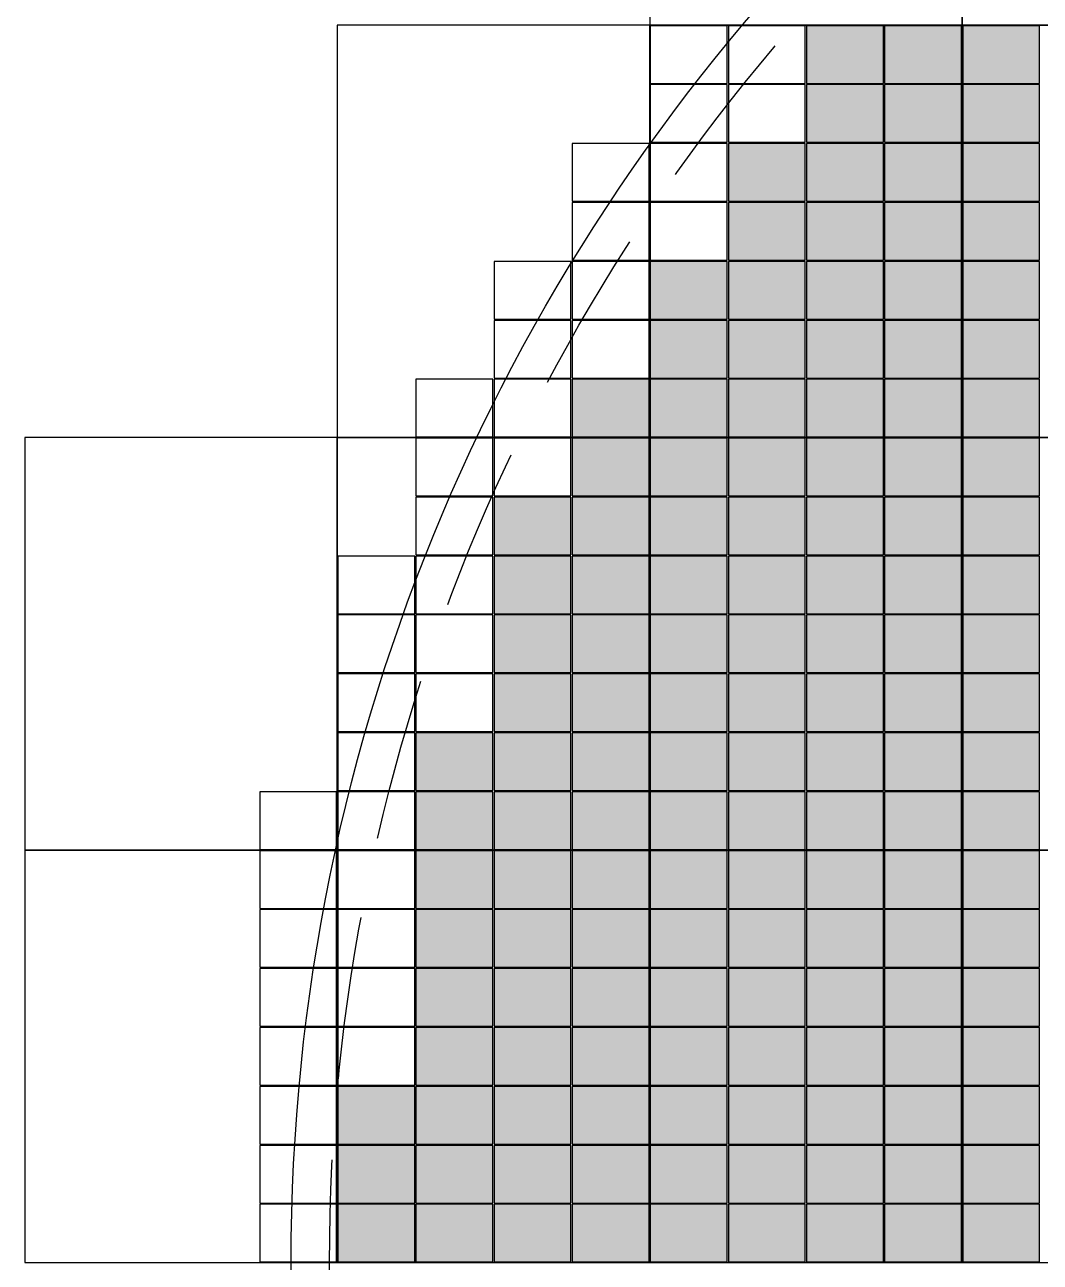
# Model space of a CAD drawing. Header units: millimetres. Extents: x -171 to 312, y -175 to 161.
# Drawn here: x -170.8 to -91.5, y 0 to 96.6 of the extents above; entities that cross this region are included whole.
import ezdxf

# ---------------------------------------------------------------- set-up
doc = ezdxf.new("R2010")
doc.units = ezdxf.units.MM
doc.linetypes.add('DASHED', pattern=[19.05, 12.7, -6.35])
for name, color, linetype, true_color in [('WAFER', 7, 'Continuous', 0xd9dee6), ('WAFER-DIE', 7, 'Continuous', 0x7ef0c8), ('WAFER-DIE-EDGE', 7, 'Continuous', 0x5d6b7a), ('WAFER-DIE-FILL', 7, 'Continuous', 0x18b58c), ('WAFER-DIE-FILL-B', 7, 'Continuous', 0x1f8fd0), ('WAFER-EXCLUSION', 7, 'DASHED', 0xf0a030), ('WAFER-FIELD', 7, 'Continuous', 0xffd166)]:
    doc.layers.add(name, color=color, linetype=linetype, true_color=true_color)

msp = doc.modelspace()

# ---------------------------------------------------------------- linework, layer by layer
at = {"layer": 'WAFER'}
msp.add_circle((0, 0), 150, dxfattribs=at)
at = {"layer": 'WAFER-DIE', "flags": 128}
for points in [[(-109.75, 92.05), (-103.75, 92.05), (-103.75, 96.55), (-109.75, 96.55)], [(-103.65, 92.05), (-97.65, 92.05), (-97.65, 96.55), (-103.65, 96.55)], [(-97.55, 92.05), (-91.55, 92.05), (-91.55, 96.55), (-97.55, 96.55)], [(-109.75, 87.45), (-103.75, 87.45), (-103.75, 91.95), (-109.75, 91.95)], [(-103.65, 87.45), (-97.65, 87.45), (-97.65, 91.95), (-103.65, 91.95)], [(-97.55, 87.45), (-91.55, 87.45), (-91.55, 91.95), (-97.55, 91.95)], [(-115.85, 82.85), (-109.85, 82.85), (-109.85, 87.35), (-115.85, 87.35)], [(-109.75, 82.85), (-103.75, 82.85), (-103.75, 87.35), (-109.75, 87.35)], [(-103.65, 82.85), (-97.65, 82.85), (-97.65, 87.35), (-103.65, 87.35)], [(-97.55, 82.85), (-91.55, 82.85), (-91.55, 87.35), (-97.55, 87.35)], [(-115.85, 78.25), (-109.85, 78.25), (-109.85, 82.75), (-115.85, 82.75)], [(-109.75, 78.25), (-103.75, 78.25), (-103.75, 82.75), (-109.75, 82.75)], [(-103.65, 78.25), (-97.65, 78.25), (-97.65, 82.75), (-103.65, 82.75)], [(-97.55, 78.25), (-91.55, 78.25), (-91.55, 82.75), (-97.55, 82.75)], [(-121.95, 73.65), (-115.95, 73.65), (-115.95, 78.15), (-121.95, 78.15)], [(-115.85, 73.65), (-109.85, 73.65), (-109.85, 78.15), (-115.85, 78.15)], [(-109.75, 73.65), (-103.75, 73.65), (-103.75, 78.15), (-109.75, 78.15)], [(-103.65, 73.65), (-97.65, 73.65), (-97.65, 78.15), (-103.65, 78.15)], [(-97.55, 73.65), (-91.55, 73.65), (-91.55, 78.15), (-97.55, 78.15)], [(-121.95, 69.05), (-115.95, 69.05), (-115.95, 73.55), (-121.95, 73.55)], [(-115.85, 69.05), (-109.85, 69.05), (-109.85, 73.55), (-115.85, 73.55)], [(-109.75, 69.05), (-103.75, 69.05), (-103.75, 73.55), (-109.75, 73.55)], [(-103.65, 69.05), (-97.65, 69.05), (-97.65, 73.55), (-103.65, 73.55)], [(-97.55, 69.05), (-91.55, 69.05), (-91.55, 73.55), (-97.55, 73.55)], [(-128.05, 64.45), (-122.05, 64.45), (-122.05, 68.95), (-128.05, 68.95)], [(-121.95, 64.45), (-115.95, 64.45), (-115.95, 68.95), (-121.95, 68.95)], [(-115.85, 64.45), (-109.85, 64.45), (-109.85, 68.95), (-115.85, 68.95)], [(-109.75, 64.45), (-103.75, 64.45), (-103.75, 68.95), (-109.75, 68.95)], [(-103.65, 64.45), (-97.65, 64.45), (-97.65, 68.95), (-103.65, 68.95)], [(-97.55, 64.45), (-91.55, 64.45), (-91.55, 68.95), (-97.55, 68.95)], [(-128.05, 59.85), (-122.05, 59.85), (-122.05, 64.35), (-128.05, 64.35)], [(-121.95, 59.85), (-115.95, 59.85), (-115.95, 64.35), (-121.95, 64.35)], [(-115.85, 59.85), (-109.85, 59.85), (-109.85, 64.35), (-115.85, 64.35)], [(-109.75, 59.85), (-103.75, 59.85), (-103.75, 64.35), (-109.75, 64.35)], [(-103.65, 59.85), (-97.65, 59.85), (-97.65, 64.35), (-103.65, 64.35)], [(-97.55, 59.85), (-91.55, 59.85), (-91.55, 64.35), (-97.55, 64.35)], [(-134.15, 55.25), (-128.15, 55.25), (-128.15, 59.75), (-134.15, 59.75)], [(-128.05, 55.25), (-122.05, 55.25), (-122.05, 59.75), (-128.05, 59.75)], [(-121.95, 55.25), (-115.95, 55.25), (-115.95, 59.75), (-121.95, 59.75)], [(-115.85, 55.25), (-109.85, 55.25), (-109.85, 59.75), (-115.85, 59.75)], [(-109.75, 55.25), (-103.75, 55.25), (-103.75, 59.75), (-109.75, 59.75)], [(-103.65, 55.25), (-97.65, 55.25), (-97.65, 59.75), (-103.65, 59.75)], [(-97.55, 55.25), (-91.55, 55.25), (-91.55, 59.75), (-97.55, 59.75)], [(-134.15, 50.65), (-128.15, 50.65), (-128.15, 55.15), (-134.15, 55.15)], [(-128.05, 50.65), (-122.05, 50.65), (-122.05, 55.15), (-128.05, 55.15)], [(-121.95, 50.65), (-115.95, 50.65), (-115.95, 55.15), (-121.95, 55.15)], [(-115.85, 50.65), (-109.85, 50.65), (-109.85, 55.15), (-115.85, 55.15)], [(-109.75, 50.65), (-103.75, 50.65), (-103.75, 55.15), (-109.75, 55.15)], [(-103.65, 50.65), (-97.65, 50.65), (-97.65, 55.15), (-103.65, 55.15)], [(-97.55, 50.65), (-91.55, 50.65), (-91.55, 55.15), (-97.55, 55.15)], [(-134.15, 46.05), (-128.15, 46.05), (-128.15, 50.55), (-134.15, 50.55)], [(-128.05, 46.05), (-122.05, 46.05), (-122.05, 50.55), (-128.05, 50.55)], [(-121.95, 46.05), (-115.95, 46.05), (-115.95, 50.55), (-121.95, 50.55)], [(-115.85, 46.05), (-109.85, 46.05), (-109.85, 50.55), (-115.85, 50.55)], [(-109.75, 46.05), (-103.75, 46.05), (-103.75, 50.55), (-109.75, 50.55)], [(-103.65, 46.05), (-97.65, 46.05), (-97.65, 50.55), (-103.65, 50.55)], [(-97.55, 46.05), (-91.55, 46.05), (-91.55, 50.55), (-97.55, 50.55)], [(-134.15, 41.45), (-128.15, 41.45), (-128.15, 45.95), (-134.15, 45.95)], [(-128.05, 41.45), (-122.05, 41.45), (-122.05, 45.95), (-128.05, 45.95)], [(-121.95, 41.45), (-115.95, 41.45), (-115.95, 45.95), (-121.95, 45.95)], [(-115.85, 41.45), (-109.85, 41.45), (-109.85, 45.95), (-115.85, 45.95)], [(-109.75, 41.45), (-103.75, 41.45), (-103.75, 45.95), (-109.75, 45.95)], [(-103.65, 41.45), (-97.65, 41.45), (-97.65, 45.95), (-103.65, 45.95)], [(-97.55, 41.45), (-91.55, 41.45), (-91.55, 45.95), (-97.55, 45.95)], [(-140.25, 36.85), (-134.25, 36.85), (-134.25, 41.35), (-140.25, 41.35)], [(-134.15, 36.85), (-128.15, 36.85), (-128.15, 41.35), (-134.15, 41.35)], [(-128.05, 36.85), (-122.05, 36.85), (-122.05, 41.35), (-128.05, 41.35)], [(-121.95, 36.85), (-115.95, 36.85), (-115.95, 41.35), (-121.95, 41.35)], [(-115.85, 36.85), (-109.85, 36.85), (-109.85, 41.35), (-115.85, 41.35)], [(-109.75, 36.85), (-103.75, 36.85), (-103.75, 41.35), (-109.75, 41.35)], [(-103.65, 36.85), (-97.65, 36.85), (-97.65, 41.35), (-103.65, 41.35)], [(-97.55, 36.85), (-91.55, 36.85), (-91.55, 41.35), (-97.55, 41.35)], [(-140.25, 32.25), (-134.25, 32.25), (-134.25, 36.75), (-140.25, 36.75)], [(-134.15, 32.25), (-128.15, 32.25), (-128.15, 36.75), (-134.15, 36.75)], [(-128.05, 32.25), (-122.05, 32.25), (-122.05, 36.75), (-128.05, 36.75)], [(-121.95, 32.25), (-115.95, 32.25), (-115.95, 36.75), (-121.95, 36.75)], [(-115.85, 32.25), (-109.85, 32.25), (-109.85, 36.75), (-115.85, 36.75)], [(-109.75, 32.25), (-103.75, 32.25), (-103.75, 36.75), (-109.75, 36.75)], [(-103.65, 32.25), (-97.65, 32.25), (-97.65, 36.75), (-103.65, 36.75)], [(-97.55, 32.25), (-91.55, 32.25), (-91.55, 36.75), (-97.55, 36.75)], [(-140.25, 27.65), (-134.25, 27.65), (-134.25, 32.15), (-140.25, 32.15)], [(-134.15, 27.65), (-128.15, 27.65), (-128.15, 32.15), (-134.15, 32.15)], [(-128.05, 27.65), (-122.05, 27.65), (-122.05, 32.15), (-128.05, 32.15)], [(-121.95, 27.65), (-115.95, 27.65), (-115.95, 32.15), (-121.95, 32.15)], [(-115.85, 27.65), (-109.85, 27.65), (-109.85, 32.15), (-115.85, 32.15)], [(-109.75, 27.65), (-103.75, 27.65), (-103.75, 32.15), (-109.75, 32.15)], [(-103.65, 27.65), (-97.65, 27.65), (-97.65, 32.15), (-103.65, 32.15)], [(-97.55, 27.65), (-91.55, 27.65), (-91.55, 32.15), (-97.55, 32.15)], [(-140.25, 23.05), (-134.25, 23.05), (-134.25, 27.55), (-140.25, 27.55)], [(-134.15, 23.05), (-128.15, 23.05), (-128.15, 27.55), (-134.15, 27.55)], [(-128.05, 23.05), (-122.05, 23.05), (-122.05, 27.55), (-128.05, 27.55)], [(-121.95, 23.05), (-115.95, 23.05), (-115.95, 27.55), (-121.95, 27.55)], [(-115.85, 23.05), (-109.85, 23.05), (-109.85, 27.55), (-115.85, 27.55)], [(-109.75, 23.05), (-103.75, 23.05), (-103.75, 27.55), (-109.75, 27.55)], [(-103.65, 23.05), (-97.65, 23.05), (-97.65, 27.55), (-103.65, 27.55)], [(-97.55, 23.05), (-91.55, 23.05), (-91.55, 27.55), (-97.55, 27.55)], [(-140.25, 18.45), (-134.25, 18.45), (-134.25, 22.95), (-140.25, 22.95)], [(-134.15, 18.45), (-128.15, 18.45), (-128.15, 22.95), (-134.15, 22.95)], [(-128.05, 18.45), (-122.05, 18.45), (-122.05, 22.95), (-128.05, 22.95)], [(-121.95, 18.45), (-115.95, 18.45), (-115.95, 22.95), (-121.95, 22.95)], [(-115.85, 18.45), (-109.85, 18.45), (-109.85, 22.95), (-115.85, 22.95)], [(-109.75, 18.45), (-103.75, 18.45), (-103.75, 22.95), (-109.75, 22.95)], [(-103.65, 18.45), (-97.65, 18.45), (-97.65, 22.95), (-103.65, 22.95)], [(-97.55, 18.45), (-91.55, 18.45), (-91.55, 22.95), (-97.55, 22.95)], [(-140.25, 13.85), (-134.25, 13.85), (-134.25, 18.35), (-140.25, 18.35)], [(-134.15, 13.85), (-128.15, 13.85), (-128.15, 18.35), (-134.15, 18.35)], [(-128.05, 13.85), (-122.05, 13.85), (-122.05, 18.35), (-128.05, 18.35)], [(-121.95, 13.85), (-115.95, 13.85), (-115.95, 18.35), (-121.95, 18.35)], [(-115.85, 13.85), (-109.85, 13.85), (-109.85, 18.35), (-115.85, 18.35)], [(-109.75, 13.85), (-103.75, 13.85), (-103.75, 18.35), (-109.75, 18.35)], [(-103.65, 13.85), (-97.65, 13.85), (-97.65, 18.35), (-103.65, 18.35)], [(-97.55, 13.85), (-91.55, 13.85), (-91.55, 18.35), (-97.55, 18.35)], [(-146.35, 9.25), (-140.35, 9.25), (-140.35, 13.75), (-146.35, 13.75)], [(-140.25, 9.25), (-134.25, 9.25), (-134.25, 13.75), (-140.25, 13.75)], [(-134.15, 9.25), (-128.15, 9.25), (-128.15, 13.75), (-134.15, 13.75)], [(-128.05, 9.25), (-122.05, 9.25), (-122.05, 13.75), (-128.05, 13.75)], [(-121.95, 9.25), (-115.95, 9.25), (-115.95, 13.75), (-121.95, 13.75)], [(-115.85, 9.25), (-109.85, 9.25), (-109.85, 13.75), (-115.85, 13.75)], [(-109.75, 9.25), (-103.75, 9.25), (-103.75, 13.75), (-109.75, 13.75)], [(-103.65, 9.25), (-97.65, 9.25), (-97.65, 13.75), (-103.65, 13.75)], [(-97.55, 9.25), (-91.55, 9.25), (-91.55, 13.75), (-97.55, 13.75)], [(-146.35, 4.65), (-140.35, 4.65), (-140.35, 9.15), (-146.35, 9.15)], [(-140.25, 4.65), (-134.25, 4.65), (-134.25, 9.15), (-140.25, 9.15)], [(-134.15, 4.65), (-128.15, 4.65), (-128.15, 9.15), (-134.15, 9.15)], [(-128.05, 4.65), (-122.05, 4.65), (-122.05, 9.15), (-128.05, 9.15)], [(-121.95, 4.65), (-115.95, 4.65), (-115.95, 9.15), (-121.95, 9.15)], [(-115.85, 4.65), (-109.85, 4.65), (-109.85, 9.15), (-115.85, 9.15)], [(-109.75, 4.65), (-103.75, 4.65), (-103.75, 9.15), (-109.75, 9.15)], [(-103.65, 4.65), (-97.65, 4.65), (-97.65, 9.15), (-103.65, 9.15)], [(-97.55, 4.65), (-91.55, 4.65), (-91.55, 9.15), (-97.55, 9.15)], [(-146.35, 0.05), (-140.35, 0.05), (-140.35, 4.55), (-146.35, 4.55)], [(-140.25, 0.05), (-134.25, 0.05), (-134.25, 4.55), (-140.25, 4.55)], [(-134.15, 0.05), (-128.15, 0.05), (-128.15, 4.55), (-134.15, 4.55)], [(-128.05, 0.05), (-122.05, 0.05), (-122.05, 4.55), (-128.05, 4.55)], [(-121.95, 0.05), (-115.95, 0.05), (-115.95, 4.55), (-121.95, 4.55)], [(-115.85, 0.05), (-109.85, 0.05), (-109.85, 4.55), (-115.85, 4.55)], [(-109.75, 0.05), (-103.75, 0.05), (-103.75, 4.55), (-109.75, 4.55)], [(-103.65, 0.05), (-97.65, 0.05), (-97.65, 4.55), (-103.65, 4.55)], [(-97.55, 0.05), (-91.55, 0.05), (-91.55, 4.55), (-97.55, 4.55)]]:
    msp.add_lwpolyline(points, close=True, dxfattribs=at)
at = {"layer": 'WAFER-DIE-EDGE', "flags": 128}
for points in [[(-121.95, 92.05), (-115.95, 92.05), (-115.95, 96.55), (-121.95, 96.55)], [(-115.85, 92.05), (-109.85, 92.05), (-109.85, 96.55), (-115.85, 96.55)], [(-121.95, 87.45), (-115.95, 87.45), (-115.95, 91.95), (-121.95, 91.95)], [(-115.85, 87.45), (-109.85, 87.45), (-109.85, 91.95), (-115.85, 91.95)], [(-128.05, 82.85), (-122.05, 82.85), (-122.05, 87.35), (-128.05, 87.35)], [(-121.95, 82.85), (-115.95, 82.85), (-115.95, 87.35), (-121.95, 87.35)], [(-128.05, 78.25), (-122.05, 78.25), (-122.05, 82.75), (-128.05, 82.75)], [(-121.95, 78.25), (-115.95, 78.25), (-115.95, 82.75), (-121.95, 82.75)], [(-134.15, 73.65), (-128.15, 73.65), (-128.15, 78.15), (-134.15, 78.15)], [(-128.05, 73.65), (-122.05, 73.65), (-122.05, 78.15), (-128.05, 78.15)], [(-134.15, 69.05), (-128.15, 69.05), (-128.15, 73.55), (-134.15, 73.55)], [(-128.05, 69.05), (-122.05, 69.05), (-122.05, 73.55), (-128.05, 73.55)], [(-140.25, 64.45), (-134.25, 64.45), (-134.25, 68.95), (-140.25, 68.95)], [(-134.15, 64.45), (-128.15, 64.45), (-128.15, 68.95), (-134.15, 68.95)], [(-140.25, 59.85), (-134.25, 59.85), (-134.25, 64.35), (-140.25, 64.35)], [(-134.15, 59.85), (-128.15, 59.85), (-128.15, 64.35), (-134.15, 64.35)], [(-140.25, 55.25), (-134.25, 55.25), (-134.25, 59.75), (-140.25, 59.75)], [(-146.35, 50.65), (-140.35, 50.65), (-140.35, 55.15), (-146.35, 55.15)], [(-140.25, 50.65), (-134.25, 50.65), (-134.25, 55.15), (-140.25, 55.15)], [(-146.35, 46.05), (-140.35, 46.05), (-140.35, 50.55), (-146.35, 50.55)], [(-140.25, 46.05), (-134.25, 46.05), (-134.25, 50.55), (-140.25, 50.55)], [(-146.35, 41.45), (-140.35, 41.45), (-140.35, 45.95), (-146.35, 45.95)], [(-140.25, 41.45), (-134.25, 41.45), (-134.25, 45.95), (-140.25, 45.95)], [(-146.35, 36.85), (-140.35, 36.85), (-140.35, 41.35), (-146.35, 41.35)], [(-152.45, 32.25), (-146.45, 32.25), (-146.45, 36.75), (-152.45, 36.75)], [(-146.35, 32.25), (-140.35, 32.25), (-140.35, 36.75), (-146.35, 36.75)], [(-152.45, 27.65), (-146.45, 27.65), (-146.45, 32.15), (-152.45, 32.15)], [(-146.35, 27.65), (-140.35, 27.65), (-140.35, 32.15), (-146.35, 32.15)], [(-152.45, 23.05), (-146.45, 23.05), (-146.45, 27.55), (-152.45, 27.55)], [(-146.35, 23.05), (-140.35, 23.05), (-140.35, 27.55), (-146.35, 27.55)], [(-152.45, 18.45), (-146.45, 18.45), (-146.45, 22.95), (-152.45, 22.95)], [(-146.35, 18.45), (-140.35, 18.45), (-140.35, 22.95), (-146.35, 22.95)], [(-152.45, 13.85), (-146.45, 13.85), (-146.45, 18.35), (-152.45, 18.35)], [(-146.35, 13.85), (-140.35, 13.85), (-140.35, 18.35), (-146.35, 18.35)], [(-152.45, 9.25), (-146.45, 9.25), (-146.45, 13.75), (-152.45, 13.75)], [(-152.45, 4.65), (-146.45, 4.65), (-146.45, 9.15), (-152.45, 9.15)], [(-152.45, 0.05), (-146.45, 0.05), (-146.45, 4.55), (-152.45, 4.55)]]:
    msp.add_lwpolyline(points, close=True, dxfattribs=at)
at = {"layer": 'WAFER-DIE-FILL'}
for points in [[(-97.55, 92.05), (-91.55, 92.05), (-97.55, 96.55), (-91.55, 96.55)], [(-97.55, 87.45), (-91.55, 87.45), (-97.55, 91.95), (-91.55, 91.95)], [(-97.55, 82.85), (-91.55, 82.85), (-97.55, 87.35), (-91.55, 87.35)], [(-97.55, 78.25), (-91.55, 78.25), (-97.55, 82.75), (-91.55, 82.75)], [(-97.55, 73.65), (-91.55, 73.65), (-97.55, 78.15), (-91.55, 78.15)], [(-97.55, 69.05), (-91.55, 69.05), (-97.55, 73.55), (-91.55, 73.55)], [(-128.05, 64.45), (-122.05, 64.45), (-128.05, 68.95), (-122.05, 68.95)], [(-97.55, 64.45), (-91.55, 64.45), (-97.55, 68.95), (-91.55, 68.95)], [(-121.95, 59.85), (-115.95, 59.85), (-121.95, 64.35), (-115.95, 64.35)], [(-115.85, 59.85), (-109.85, 59.85), (-115.85, 64.35), (-109.85, 64.35)], [(-109.75, 59.85), (-103.75, 59.85), (-109.75, 64.35), (-103.75, 64.35)], [(-103.65, 59.85), (-97.65, 59.85), (-103.65, 64.35), (-97.65, 64.35)], [(-121.95, 55.25), (-115.95, 55.25), (-121.95, 59.75), (-115.95, 59.75)], [(-115.85, 55.25), (-109.85, 55.25), (-115.85, 59.75), (-109.85, 59.75)], [(-109.75, 55.25), (-103.75, 55.25), (-109.75, 59.75), (-103.75, 59.75)], [(-103.65, 55.25), (-97.65, 55.25), (-103.65, 59.75), (-97.65, 59.75)], [(-121.95, 50.65), (-115.95, 50.65), (-121.95, 55.15), (-115.95, 55.15)], [(-115.85, 50.65), (-109.85, 50.65), (-115.85, 55.15), (-109.85, 55.15)], [(-109.75, 50.65), (-103.75, 50.65), (-109.75, 55.15), (-103.75, 55.15)], [(-103.65, 50.65), (-97.65, 50.65), (-103.65, 55.15), (-97.65, 55.15)], [(-121.95, 46.05), (-115.95, 46.05), (-121.95, 50.55), (-115.95, 50.55)], [(-115.85, 46.05), (-109.85, 46.05), (-115.85, 50.55), (-109.85, 50.55)], [(-109.75, 46.05), (-103.75, 46.05), (-109.75, 50.55), (-103.75, 50.55)], [(-103.65, 46.05), (-97.65, 46.05), (-103.65, 50.55), (-97.65, 50.55)], [(-121.95, 41.45), (-115.95, 41.45), (-121.95, 45.95), (-115.95, 45.95)], [(-115.85, 41.45), (-109.85, 41.45), (-115.85, 45.95), (-109.85, 45.95)], [(-109.75, 41.45), (-103.75, 41.45), (-109.75, 45.95), (-103.75, 45.95)], [(-103.65, 41.45), (-97.65, 41.45), (-103.65, 45.95), (-97.65, 45.95)], [(-121.95, 36.85), (-115.95, 36.85), (-121.95, 41.35), (-115.95, 41.35)], [(-115.85, 36.85), (-109.85, 36.85), (-115.85, 41.35), (-109.85, 41.35)], [(-109.75, 36.85), (-103.75, 36.85), (-109.75, 41.35), (-103.75, 41.35)], [(-103.65, 36.85), (-97.65, 36.85), (-103.65, 41.35), (-97.65, 41.35)], [(-121.95, 32.25), (-115.95, 32.25), (-121.95, 36.75), (-115.95, 36.75)], [(-115.85, 32.25), (-109.85, 32.25), (-115.85, 36.75), (-109.85, 36.75)], [(-109.75, 32.25), (-103.75, 32.25), (-109.75, 36.75), (-103.75, 36.75)], [(-103.65, 32.25), (-97.65, 32.25), (-103.65, 36.75), (-97.65, 36.75)], [(-140.25, 27.65), (-134.25, 27.65), (-140.25, 32.15), (-134.25, 32.15)], [(-134.15, 27.65), (-128.15, 27.65), (-134.15, 32.15), (-128.15, 32.15)], [(-128.05, 27.65), (-122.05, 27.65), (-128.05, 32.15), (-122.05, 32.15)], [(-97.55, 27.65), (-91.55, 27.65), (-97.55, 32.15), (-91.55, 32.15)], [(-140.25, 23.05), (-134.25, 23.05), (-140.25, 27.55), (-134.25, 27.55)], [(-134.15, 23.05), (-128.15, 23.05), (-134.15, 27.55), (-128.15, 27.55)], [(-128.05, 23.05), (-122.05, 23.05), (-128.05, 27.55), (-122.05, 27.55)], [(-97.55, 23.05), (-91.55, 23.05), (-97.55, 27.55), (-91.55, 27.55)], [(-140.25, 18.45), (-134.25, 18.45), (-140.25, 22.95), (-134.25, 22.95)], [(-134.15, 18.45), (-128.15, 18.45), (-134.15, 22.95), (-128.15, 22.95)], [(-128.05, 18.45), (-122.05, 18.45), (-128.05, 22.95), (-122.05, 22.95)], [(-97.55, 18.45), (-91.55, 18.45), (-97.55, 22.95), (-91.55, 22.95)], [(-140.25, 13.85), (-134.25, 13.85), (-140.25, 18.35), (-134.25, 18.35)], [(-134.15, 13.85), (-128.15, 13.85), (-134.15, 18.35), (-128.15, 18.35)], [(-128.05, 13.85), (-122.05, 13.85), (-128.05, 18.35), (-122.05, 18.35)], [(-97.55, 13.85), (-91.55, 13.85), (-97.55, 18.35), (-91.55, 18.35)], [(-146.35, 9.25), (-140.35, 9.25), (-146.35, 13.75), (-140.35, 13.75)], [(-140.25, 9.25), (-134.25, 9.25), (-140.25, 13.75), (-134.25, 13.75)], [(-134.15, 9.25), (-128.15, 9.25), (-134.15, 13.75), (-128.15, 13.75)], [(-128.05, 9.25), (-122.05, 9.25), (-128.05, 13.75), (-122.05, 13.75)], [(-97.55, 9.25), (-91.55, 9.25), (-97.55, 13.75), (-91.55, 13.75)], [(-146.35, 4.65), (-140.35, 4.65), (-146.35, 9.15), (-140.35, 9.15)], [(-140.25, 4.65), (-134.25, 4.65), (-140.25, 9.15), (-134.25, 9.15)], [(-134.15, 4.65), (-128.15, 4.65), (-134.15, 9.15), (-128.15, 9.15)], [(-128.05, 4.65), (-122.05, 4.65), (-128.05, 9.15), (-122.05, 9.15)], [(-97.55, 4.65), (-91.55, 4.65), (-97.55, 9.15), (-91.55, 9.15)], [(-146.35, 0.05), (-140.35, 0.05), (-146.35, 4.55), (-140.35, 4.55)], [(-140.25, 0.05), (-134.25, 0.05), (-140.25, 4.55), (-134.25, 4.55)], [(-134.15, 0.05), (-128.15, 0.05), (-134.15, 4.55), (-128.15, 4.55)], [(-128.05, 0.05), (-122.05, 0.05), (-128.05, 4.55), (-122.05, 4.55)], [(-97.55, 0.05), (-91.55, 0.05), (-97.55, 4.55), (-91.55, 4.55)]]:
    msp.add_solid(points, dxfattribs=at)
at = {"layer": 'WAFER-DIE-FILL-B'}
for points in [[(-109.75, 92.05), (-103.75, 92.05), (-109.75, 96.55), (-103.75, 96.55)], [(-103.65, 92.05), (-97.65, 92.05), (-103.65, 96.55), (-97.65, 96.55)], [(-109.75, 87.45), (-103.75, 87.45), (-109.75, 91.95), (-103.75, 91.95)], [(-103.65, 87.45), (-97.65, 87.45), (-103.65, 91.95), (-97.65, 91.95)], [(-115.85, 82.85), (-109.85, 82.85), (-115.85, 87.35), (-109.85, 87.35)], [(-109.75, 82.85), (-103.75, 82.85), (-109.75, 87.35), (-103.75, 87.35)], [(-103.65, 82.85), (-97.65, 82.85), (-103.65, 87.35), (-97.65, 87.35)], [(-115.85, 78.25), (-109.85, 78.25), (-115.85, 82.75), (-109.85, 82.75)], [(-109.75, 78.25), (-103.75, 78.25), (-109.75, 82.75), (-103.75, 82.75)], [(-103.65, 78.25), (-97.65, 78.25), (-103.65, 82.75), (-97.65, 82.75)], [(-121.95, 73.65), (-115.95, 73.65), (-121.95, 78.15), (-115.95, 78.15)], [(-115.85, 73.65), (-109.85, 73.65), (-115.85, 78.15), (-109.85, 78.15)], [(-109.75, 73.65), (-103.75, 73.65), (-109.75, 78.15), (-103.75, 78.15)], [(-103.65, 73.65), (-97.65, 73.65), (-103.65, 78.15), (-97.65, 78.15)], [(-121.95, 69.05), (-115.95, 69.05), (-121.95, 73.55), (-115.95, 73.55)], [(-115.85, 69.05), (-109.85, 69.05), (-115.85, 73.55), (-109.85, 73.55)], [(-109.75, 69.05), (-103.75, 69.05), (-109.75, 73.55), (-103.75, 73.55)], [(-103.65, 69.05), (-97.65, 69.05), (-103.65, 73.55), (-97.65, 73.55)], [(-121.95, 64.45), (-115.95, 64.45), (-121.95, 68.95), (-115.95, 68.95)], [(-115.85, 64.45), (-109.85, 64.45), (-115.85, 68.95), (-109.85, 68.95)], [(-109.75, 64.45), (-103.75, 64.45), (-109.75, 68.95), (-103.75, 68.95)], [(-103.65, 64.45), (-97.65, 64.45), (-103.65, 68.95), (-97.65, 68.95)], [(-128.05, 59.85), (-122.05, 59.85), (-128.05, 64.35), (-122.05, 64.35)], [(-97.55, 59.85), (-91.55, 59.85), (-97.55, 64.35), (-91.55, 64.35)], [(-134.15, 55.25), (-128.15, 55.25), (-134.15, 59.75), (-128.15, 59.75)], [(-128.05, 55.25), (-122.05, 55.25), (-128.05, 59.75), (-122.05, 59.75)], [(-97.55, 55.25), (-91.55, 55.25), (-97.55, 59.75), (-91.55, 59.75)], [(-134.15, 50.65), (-128.15, 50.65), (-134.15, 55.15), (-128.15, 55.15)], [(-128.05, 50.65), (-122.05, 50.65), (-128.05, 55.15), (-122.05, 55.15)], [(-97.55, 50.65), (-91.55, 50.65), (-97.55, 55.15), (-91.55, 55.15)], [(-134.15, 46.05), (-128.15, 46.05), (-134.15, 50.55), (-128.15, 50.55)], [(-128.05, 46.05), (-122.05, 46.05), (-128.05, 50.55), (-122.05, 50.55)], [(-97.55, 46.05), (-91.55, 46.05), (-97.55, 50.55), (-91.55, 50.55)], [(-134.15, 41.45), (-128.15, 41.45), (-134.15, 45.95), (-128.15, 45.95)], [(-128.05, 41.45), (-122.05, 41.45), (-128.05, 45.95), (-122.05, 45.95)], [(-97.55, 41.45), (-91.55, 41.45), (-97.55, 45.95), (-91.55, 45.95)], [(-140.25, 36.85), (-134.25, 36.85), (-140.25, 41.35), (-134.25, 41.35)], [(-134.15, 36.85), (-128.15, 36.85), (-134.15, 41.35), (-128.15, 41.35)], [(-128.05, 36.85), (-122.05, 36.85), (-128.05, 41.35), (-122.05, 41.35)], [(-97.55, 36.85), (-91.55, 36.85), (-97.55, 41.35), (-91.55, 41.35)], [(-140.25, 32.25), (-134.25, 32.25), (-140.25, 36.75), (-134.25, 36.75)], [(-134.15, 32.25), (-128.15, 32.25), (-134.15, 36.75), (-128.15, 36.75)], [(-128.05, 32.25), (-122.05, 32.25), (-128.05, 36.75), (-122.05, 36.75)], [(-97.55, 32.25), (-91.55, 32.25), (-97.55, 36.75), (-91.55, 36.75)], [(-121.95, 27.65), (-115.95, 27.65), (-121.95, 32.15), (-115.95, 32.15)], [(-115.85, 27.65), (-109.85, 27.65), (-115.85, 32.15), (-109.85, 32.15)], [(-109.75, 27.65), (-103.75, 27.65), (-109.75, 32.15), (-103.75, 32.15)], [(-103.65, 27.65), (-97.65, 27.65), (-103.65, 32.15), (-97.65, 32.15)], [(-121.95, 23.05), (-115.95, 23.05), (-121.95, 27.55), (-115.95, 27.55)], [(-115.85, 23.05), (-109.85, 23.05), (-115.85, 27.55), (-109.85, 27.55)], [(-109.75, 23.05), (-103.75, 23.05), (-109.75, 27.55), (-103.75, 27.55)], [(-103.65, 23.05), (-97.65, 23.05), (-103.65, 27.55), (-97.65, 27.55)], [(-121.95, 18.45), (-115.95, 18.45), (-121.95, 22.95), (-115.95, 22.95)], [(-115.85, 18.45), (-109.85, 18.45), (-115.85, 22.95), (-109.85, 22.95)], [(-109.75, 18.45), (-103.75, 18.45), (-109.75, 22.95), (-103.75, 22.95)], [(-103.65, 18.45), (-97.65, 18.45), (-103.65, 22.95), (-97.65, 22.95)], [(-121.95, 13.85), (-115.95, 13.85), (-121.95, 18.35), (-115.95, 18.35)], [(-115.85, 13.85), (-109.85, 13.85), (-115.85, 18.35), (-109.85, 18.35)], [(-109.75, 13.85), (-103.75, 13.85), (-109.75, 18.35), (-103.75, 18.35)], [(-103.65, 13.85), (-97.65, 13.85), (-103.65, 18.35), (-97.65, 18.35)], [(-121.95, 9.25), (-115.95, 9.25), (-121.95, 13.75), (-115.95, 13.75)], [(-115.85, 9.25), (-109.85, 9.25), (-115.85, 13.75), (-109.85, 13.75)], [(-109.75, 9.25), (-103.75, 9.25), (-109.75, 13.75), (-103.75, 13.75)], [(-103.65, 9.25), (-97.65, 9.25), (-103.65, 13.75), (-97.65, 13.75)], [(-121.95, 4.65), (-115.95, 4.65), (-121.95, 9.15), (-115.95, 9.15)], [(-115.85, 4.65), (-109.85, 4.65), (-115.85, 9.15), (-109.85, 9.15)], [(-109.75, 4.65), (-103.75, 4.65), (-109.75, 9.15), (-103.75, 9.15)], [(-103.65, 4.65), (-97.65, 4.65), (-103.65, 9.15), (-97.65, 9.15)], [(-121.95, 0.05), (-115.95, 0.05), (-121.95, 4.55), (-115.95, 4.55)], [(-115.85, 0.05), (-109.85, 0.05), (-115.85, 4.55), (-109.85, 4.55)], [(-109.75, 0.05), (-103.75, 0.05), (-109.75, 4.55), (-103.75, 4.55)], [(-103.65, 0.05), (-97.65, 0.05), (-103.65, 4.55), (-97.65, 4.55)]]:
    msp.add_solid(points, dxfattribs=at)
at = {"layer": 'WAFER-EXCLUSION'}
msp.add_circle((0, 0), 147, dxfattribs=at)
at = {"layer": 'WAFER-FIELD', "flags": 128}
for points in [[(-122, 96.6), (-97.6, 96.6), (-97.6, 128.8), (-122, 128.8)], [(-97.6, 96.6), (-73.2, 96.6), (-73.2, 128.8), (-97.6, 128.8)], [(-146.4, 64.4), (-122, 64.4), (-122, 96.6), (-146.4, 96.6)], [(-122, 64.4), (-97.6, 64.4), (-97.6, 96.6), (-122, 96.6)], [(-97.6, 64.4), (-73.2, 64.4), (-73.2, 96.6), (-97.6, 96.6)], [(-170.8, 32.2), (-146.4, 32.2), (-146.4, 64.4), (-170.8, 64.4)], [(-146.4, 32.2), (-122, 32.2), (-122, 64.4), (-146.4, 64.4)], [(-122, 32.2), (-97.6, 32.2), (-97.6, 64.4), (-122, 64.4)], [(-97.6, 32.2), (-73.2, 32.2), (-73.2, 64.4), (-97.6, 64.4)], [(-170.8, 0), (-146.4, 0), (-146.4, 32.2), (-170.8, 32.2)], [(-146.4, 0), (-122, 0), (-122, 32.2), (-146.4, 32.2)], [(-122, 0), (-97.6, 0), (-97.6, 32.2), (-122, 32.2)], [(-97.6, 0), (-73.2, 0), (-73.2, 32.2), (-97.6, 32.2)]]:
    msp.add_lwpolyline(points, close=True, dxfattribs=at)

doc.saveas('drawing.dxf')
